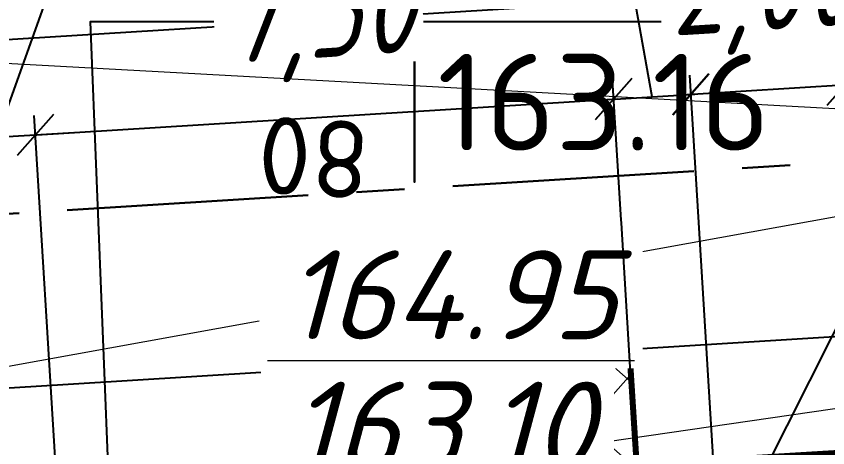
# Model space of a CAD drawing. Header units: metres. Extents: x 2302736 to 2305552, y 452304 to 453193.
# Drawn here: x 2305509.43 to 2305519.93, y 452727.08 to 452732.66 of the extents above; entities that cross this region are included whole.
import ezdxf
from ezdxf.enums import TextEntityAlignment as Align

# ---------------------------------------------------------------- set-up
doc = ezdxf.new("R2010")
doc.units = ezdxf.units.M
doc.linetypes.add('ACAD_ISO02W100', pattern=[15, 12, -3])
doc.linetypes.add('CENTER', pattern=[2, 1.25, -0.25, 0.25, -0.25])
for name, color, linetype in [('280_ПОР_Отметки и уклоноуказатели', 7, 'Continuous'), ('АД_серый', 250, 'Continuous'), ('ГП_здания', 7, 'Continuous'), ('ГП_ПЗМ', 7, 'Continuous'), ('ГП_Размеры проезд', 7, 'Continuous'), ('ГП_Размеры проезд @ 0.5', 7, 'Continuous'), ('ПЗМ_3_Отметки', 7, 'Continuous'), ('ПЗМ_3_Отметки @ 0.5', 7, 'Continuous'), ('Поверхность.Горизонтали', 7, 'Continuous')]:
    doc.layers.add(name, color=color, linetype=linetype)
for name, color, linetype, lineweight in [('ГП_АД том 3.2.6', 250, 'Continuous', 40), ('ГП_ВП', 1, 'Continuous', 40), ('ГП_Границы ЗУ', 1, 'Continuous', 50), ('ПД Борт 100.20.08', 32, 'Continuous', 30), ('ПД_Проект_Штрих_Тротуар', 24, 'Continuous', 9)]:
    doc.layers.add(name, color=color, linetype=linetype, lineweight=lineweight)
doc.styles.add('ASML', font='isocpeui.ttf')
doc.styles.add('Ck_rus', font='isocpeur.ttf', dxfattribs={"width": 0.8, "oblique": 15, "height": 2.5})
doc.styles.add('ISOCPEUR.ttf', font='isocpeur.ttf')
doc.styles.add('СПДС', font='isocpeur.ttf')
doc.dimstyles.new('Ck_Линейный р-р', dxfattribs={"dimscale": 0, "dimtxt": 2.5, "dimasz": 1, "dimexe": 0.5, "dimexo": 0.5, "dimtad": 1, "dimzin": 1, "dimtxsty": 'Ck_rus', "dimblk": 'OBLIQUE', "dimcen": 0, "dimdle": 0.1, "dimadec": 0, "dimazin": 0, "dimtfac": 1, "dimtofl": 0, "dimtmove": 1, "dimatfit": 3, "dimfxl": 1, "dimarcsym": 0})

# ---------------------------------------------------------------- blocks, each defined once
blk = doc.blocks.new('Здания')
at = {"layer": 'ПД_Проект_Штрих_Тротуар'}
h = blk.add_hatch(dxfattribs=at)
h.set_pattern_fill('ANSI37', color=256, scale=0.25)
h.set_pattern_definition([(45, (0, 0), (-0.5612660075668222, 0.5612660075668221), []), (134.9999999999999, (0, 0), (-0.5612660075668222, -0.5612660075668222), [])])
h.paths.add_polyline_path([(2305625.211504948, 452841.4360045039), (2305613.011454561, 452841.4360044432), (2305613.011454626, 452843.9338837968), (2305611.511454621, 452843.9333994549), (2305611.511454561, 452841.4360042937), (2305586.451454462, 452841.4360043529), (2305586.451454465, 452843.9253076997), (2305584.951454461, 452843.9248233564), (2305584.951455516, 452835.9960070027), (2305586.451454455, 452835.9960070996), (2305586.451454457, 452837.2708876251), (2305587.451454457, 452837.2708877602), (2305587.451454457, 452838.270887756), (2305586.451454458, 452838.2708876252), (2305586.451454461, 452840.4360043596), (2305593.511454605, 452840.4360076243), (2305600.516417372, 452840.4360042666), (2305600.516417374, 452839.1899784365), (2305601.916417376, 452839.1899784367), (2305601.916417375, 452840.4360043027), (2305625.211504949, 452840.4360167434)])
at = {"layer": 'ПД Борт 100.20.08'}
blk.add_lwpolyline([(2305586.451454462, 452841.4360043529), (2305611.511454561, 452841.4360043239), (2305611.511454621, 452843.9333994549), (2305613.011454626, 452843.9338837968), (2305613.011454561, 452841.4360044432), (2305625.211504952, 452841.4360043085), (2305625.211504949, 452835.3360168842), (2305621.111504972, 452835.3360168839), (2305621.111504876, 452840.4360173193), (2305620.111454568, 452840.4360042514), (2305620.111454568, 452835.336004393), (2305616.011454586, 452835.3360043929), (2305616.011454492, 452840.436004827), (2305614.011454514, 452840.4360043056), (2305614.01145451, 452835.5360044502), (2305604.511454366, 452835.5360046957)], dxfattribs=at)
blk = doc.blocks.new('АД')
at = {"layer": 'АД_серый', "linetype": 'CENTER', "lineweight": 30, "ltscale": 2.5, "flags": 128}
blk.add_lwpolyline([(1995.26234492613, 875.2940766784595), (1966.267105815001, 829.7810879899188, 0.1896926164627075), (1959.268046592362, 793.8353629193152), (1959.305810704827, 793.6308817198733, -0.1654066741466522), (1954.646088955458, 761.7694671985809), (1951.922949665691, 756.4490478917724, -0.0183402579277754), (1941.187570006121, 737.2451004058238), (1924.736119430978, 710.1951324736001, 0.0866428837180138), (1899.629324158188, 646.1420923793921), (1899.237535234541, 644.2163575865561, -0.1253966391086578), (1856.260610765312, 555.2929485348285), (1782.446658428292, 467.6030993611203, 0.0012207037070766), (1780.83982040314, 465.6878817977849, 0.0036621256731451), (1779.251774611883, 463.7570793791091, 0.0061035910621285), (1777.701764921192, 461.7956618569442, 0.0085451295599341), (1776.209911113139, 459.7897299173054, 0.0109867695719004), (1774.797577022109, 457.7271330528892, 0.0134285409003496), (1773.487650980707, 455.5981449015671, 0.0158704724162817), (1772.304703342262, 453.3962058108881, 0.018312593922019), (1771.274981811643, 451.1187336873263, 0.4548631310462952), (1792.97601143457, 408.0340383247821, 0.018312593922019), (1795.418973160908, 407.5056978035136, 0.0158704724162817), (1797.892455633264, 407.1454404856194, 0.0134285409003496), (1800.382908810861, 406.93063882977, 0.0109867695719004), (1802.880977187306, 406.8376453027013, 0.0085451295599341), (1805.380851036869, 406.8422788181924, 0.0061035915277898), (1807.879575979896, 406.9201401975588, 0.0036621256731451), (1810.376343396958, 407.0467888454441, 0.0012207037070766), (1812.871774808504, 407.1978147548507), (2016.570892478339, 419.8586702027241)], format="xyb", dxfattribs=at)
at = {"layer": 'АД_серый', "flags": 128}
blk.add_lwpolyline([(1857.981952347792, 553.8439891993767), (1784.168000011239, 466.1541400257847, 0.0012202524812892), (1782.568216434214, 464.2473446901422, 0.0036616665311158), (1781.001086072996, 462.3420142173418, 0.0061031240038574), (1779.48509913031, 460.4237219534115, 0.0085446536540985), (1778.039087079931, 458.479533259233, 0.0109862852841616), (1776.682545500807, 456.4985591502045, 0.0134280472993851), (1775.435857306234, 454.4725374599802, 0.0158699695020914), (1774.32038777601, 452.3964477086556, 0.0183120798319578), (1773.358421194833, 450.2691571250907, 0.4548631310462952), (1793.533597172703, 410.2138544050395, 0.0183120798319578), (1795.815552212298, 409.720472071087, 0.0158699695020914), (1798.147744123358, 409.3809108582209, 0.0134280472993851), (1800.517817666288, 409.1765906548825, 0.0109862852841616), (1802.917088506277, 409.0873555001453, 0.0085446536540985), (1805.340061843395, 409.0919090637471, 0.0061031240038574), (1807.783881784882, 409.1681043033604, 0.0036616665311158), (1810.247731484473, 409.2931100548594, 0.0012202527141199), (1812.732196107507, 409.4434812007238), (1820.458416329697, 409.9237020210712), (1830.392629855312, 411.2926072856062), (1860.334849134088, 413.1536566333379), (1870.362115127034, 413.0254509340156), (2016.431313777343, 422.1043366485973)], format="xyb", dxfattribs=at)
blk.add_lwpolyline([(1870.641272529028, 408.5341180421528), (2001.688385571353, 416.6793106874683), (2002.389656542335, 406.2026356888818), (2017.361838451121, 407.1332270093262)], dxfattribs=at)
blk = doc.blocks.new('ВП площадка 3')
at = {"layer": 'Поверхность.Горизонтали', "color": 5, "linetype": 'Continuous', "lineweight": 20, "elevation": 163.8000030517578, "flags": 128}
blk.add_lwpolyline([(-9.045813282486051, 24.97931127424818), (2.560044566635042, 24.75067357893568), (9.314538280013949, 24.61760167952161), (22.65210847044364, 23.89032201643567), (28.6347897448577, 23.56410436506849), (31.6106198229827, 22.14323644514661), (22.73855713987723, 22.49954442854505), (16.03502015257254, 21.28923253889661), (9.593697825912386, 20.12626867170911), (6.398835460189729, 19.66350011702161), (2.907662669662386, 19.1578085887013), (-3.091002186294645, 18.2889121043263), (-8.580549915786833, 17.49376134749036)], dxfattribs=at)
at = {"layer": 'Поверхность.Горизонтали', "color": 1, "linetype": 'Continuous', "lineweight": 20, "elevation": 163.6999969482422, "flags": 128}
blk.add_lwpolyline([(31.09164551878348, 19.9595664012013), (22.89153412962332, 20.03831701155286), (19.17601899290457, 19.50013952131849), (15.77584962034598, 19.00761632795911)], dxfattribs=at)
at = {"layer": 'Поверхность.Горизонтали', "color": 5, "linetype": 'Continuous', "lineweight": 15, "style": 'ISOCPEUR.ttf'}
blk.add_text('80', height=1, rotation=176.8788271243139, dxfattribs=at).set_placement((15.91131253214553, 23.25640291866148, 163.8000030517578), align=Align.MIDDLE_CENTER)
blk = doc.blocks.new('BD_Cart_Mark')
at = {"color": 1, "linetype": 'ByBlock', "lineweight": -2, "transparency": 33554687, "style": 'СПДС'}
for tag, p in [('G_C_H_001', (-4.833333333333333, 0.8333333333333335)), ('G_C_H2_001', (-4.833333333333333, -3.333333333333333))]:
    blk.add_attdef(tag, p, '', height=2.5, dxfattribs=at)
at = {"color": 26, "linetype": 'ByBlock', "lineweight": -2, "transparency": 33554687, "style": 'СПДС'}
blk.add_attdef('G_C_Red_001', (0.5833333333333334, 0.8333333333333335), '', height=2.5, dxfattribs=at)
at = {"color": 176, "linetype": 'ByBlock', "lineweight": -2, "transparency": 33554687, "style": 'СПДС'}
blk.add_attdef('G_C_Black_001', (0.5833333333333334, -3.333333333333333), '', height=2.5, dxfattribs=at)
at = {"color": 214, "linetype": 'ByBlock', "lineweight": -2, "transparency": 33554687, "style": 'СПДС'}
blk.add_attdef('G_C_Dop_001', (0.5833333333333334, -7.5), '', height=2.5, dxfattribs=at)
blk = doc.blocks.new('ПЗМ площадка 3')
at = {"layer": 'ПЗМ_3_Отметки', "flags": 128}
for points in [[(4.903893279843032, 113.4795216067578), (-0.2961067203432321, 113.4795216067578), (-0.2961067203432321, 115.5545216067694), (-0.2961067203432321, 111.4045216067461), (-0.2961067203432321, 113.4795216067578), (-4.496106720529496, 113.4795216067578), (-11.54823282826692, 99.47533550643129)], [(-9.653005932457745, 108.2052933911909), (-14.60300593264401, 108.2052933911909), (-14.60300593264401, 110.2802933912025), (-14.60300593264401, 106.1302933911793), (-14.60300593264401, 108.2052933911909), (-18.80300593283027, 108.2052933911909), (-18.55847974307835, 102.0453340243548)]]:
    blk.add_lwpolyline(points, dxfattribs=at)
at = {"layer": 'ПЗМ_3_Отметки @ 0.5'}
ref = blk.add_blockref('BD_Cart_Mark', (-14.60300593264401, 108.2052933911909), dxfattribs=dict(at, xscale=0.5, yscale=0.5, zscale=0.5))
ref.add_attrib('G_C_Red_001', '164.91', (-14.31133926613256, 108.621960057877), dxfattribs={"layer": '0', "color": 26, "linetype": 'ByBlock', "lineweight": -2, "transparency": 33554687, "height": 1.25, "style": 'СПДС'})
ref.add_attrib('G_C_Black_001', '163.16', (-14.31133926613256, 106.5386267245048), dxfattribs={"layer": '0', "color": 176, "linetype": 'ByBlock', "lineweight": -2, "transparency": 33554687, "height": 1.25, "style": 'СПДС'})
ref.add_attrib('G_C_H_001', '+1.75', (-18.51967259915545, 108.621960057877), dxfattribs={"layer": '0', "color": 5, "linetype": 'ByBlock', "lineweight": -2, "transparency": 33554687, "height": 1.25, "style": 'СПДС'})
blk = doc.blocks.new('_Oblique')
at = {"color": 0, "linetype": 'ByBlock', "lineweight": -2}
blk.add_line((-0.5, -0.5), (0.5, 0.5), dxfattribs=at)
blk = doc.blocks.new('*D231')
at = {"layer": 'ГП_Размеры проезд', "color": 0, "lineweight": -2, "transparency": 16777216}
for p, q in [((2305510.076989601, 452733.6029381751), (2305513.455474254, 452733.8118316688)), ((2305509.175726691, 452731.0961565892), (2305510.076989601, 452733.6029381751)), ((2305509.185193614, 452722.8409828105), (2305508.661251546, 452731.3148237396)), ((2305510.183287566, 452722.9026954877), (2305509.659345498, 452731.3765364168)), ((2305508.676679716, 452731.0653002507), (2305509.674773667, 452731.1270129278)), ((2305509.674773667, 452731.1270129278), (2305510.173820645, 452731.1578692665)), ((2305508.676679716, 452731.0653002507), (2305508.177632737, 452731.034443912))]:
    blk.add_line(p, q, dxfattribs=at)
at = {"layer": 'ГП_Размеры проезд', "color": 0, "lineweight": -2, "transparency": 16777216, "xscale": 0.5, "yscale": 0.5, "zscale": 0.5}
for p, rotation in [((2305508.676679716, 452731.0653002507), 3.538124184096682), ((2305509.674773667, 452731.1270129278), 183.5381241840966)]:
    blk.add_blockref('_Oblique', p, dxfattribs=dict(at, rotation=rotation))
at = {"layer": 'ГП_Размеры проезд', "color": 0, "lineweight": 30, "transparency": 16777216, "insert": (2305511.68909108, 452734.9550023672), "char_height": 1.25, "attachment_point": 5, "rotation": 3.5381241840966577, "style": 'Ck_rus', "bg_fill": 3, "box_fill_scale": 1.1, "bg_fill_color": 9, "bg_fill_true_color": 13158600, "bg_fill_transparency": 0}
blk.add_mtext('1,00', dxfattribs=at)
blk = doc.blocks.new('*D232')
at = {"layer": 'ГП_Размеры проезд', "color": 0, "lineweight": -2, "transparency": 16777216}
for p, q in [((2305517.657649915, 452723.5489836022), (2305517.145050012, 452731.839381671)), ((2305509.624868768, 452731.1239272806), (2305517.210382886, 452731.5929438175)), ((2305510.171945191, 452723.0861383355), (2305509.65934529, 452731.3765364044))]:
    blk.add_line(p, q, dxfattribs=at)
at = {"layer": 'ГП_Размеры проезд', "color": 0, "lineweight": -2, "transparency": 16777216, "xscale": 0.5, "yscale": 0.5, "zscale": 0.5}
for p, rotation in [((2305517.160478188, 452731.5898581823), 3.538125578377353), ((2305509.674773465, 452731.1270129157), 183.5381255783774)]:
    blk.add_blockref('_Oblique', p, dxfattribs=dict(at, rotation=rotation))
at = {"layer": 'ГП_Размеры проезд', "color": 0, "lineweight": 30, "transparency": 16777216, "insert": (2305513.340484949, 452732.6060529924), "char_height": 1.25, "attachment_point": 5, "rotation": 3.538125578377356, "style": 'Ck_rus', "bg_fill": 3, "box_fill_scale": 1.1, "bg_fill_color": 9, "bg_fill_true_color": 13158600, "bg_fill_transparency": 0}
blk.add_mtext('7,50', dxfattribs=at)
blk = doc.blocks.new('*D234')
at = {"layer": 'ГП_Размеры проезд', "color": 0, "lineweight": -2, "transparency": 16777216}
for p, q in [((2305517.228119851, 452734.0079530513), (2305513.849635202, 452733.7990594783)), ((2305517.659525174, 452731.6207145332), (2305517.228119851, 452734.0079530513)), ((2305517.673876616, 452723.2865453829), (2305517.145050021, 452731.8393816715)), ((2305518.671970573, 452723.3482580839), (2305518.143143978, 452731.9010943725)), ((2305517.110573499, 452731.5867725478), (2305518.208476851, 452731.6546565188))]:
    blk.add_line(p, q, dxfattribs=at)
at = {"layer": 'ГП_Размеры проезд', "color": 0, "lineweight": -2, "transparency": 16777216, "xscale": 0.5, "yscale": 0.5, "zscale": 0.5}
for p, rotation in [((2305517.160478196, 452731.5898581828), 183.538125529104), ((2305518.158572153, 452731.6515708839), 3.538125529103997)]:
    blk.add_blockref('_Oblique', p, dxfattribs=dict(at, rotation=rotation))
at = {"layer": 'ГП_Размеры проезд', "color": 0, "lineweight": 30, "transparency": 16777216, "insert": (2305515.461736651, 452735.1511237083), "char_height": 1.25, "attachment_point": 5, "rotation": 3.538125529104001, "style": 'Ck_rus', "bg_fill": 3, "box_fill_scale": 1.1, "bg_fill_color": 9, "bg_fill_true_color": 13158600, "bg_fill_transparency": 0}
blk.add_mtext('1,00', dxfattribs=at)
blk = doc.blocks.new('*D233')
at = {"layer": 'ГП_Размеры проезд', "color": 0, "lineweight": -2, "transparency": 16777216}
for p, q in [((2305520.652451605, 452723.7257145432), (2305520.139331727, 452732.0245198032)), ((2305518.656263689, 452723.602289102), (2305518.14314381, 452731.901094362)), ((2305518.108667293, 452731.6484852376), (2305520.204664604, 452731.7780819507))]:
    blk.add_line(p, q, dxfattribs=at)
at = {"layer": 'ГП_Размеры проезд', "color": 0, "lineweight": -2, "transparency": 16777216, "xscale": 0.5, "yscale": 0.5, "zscale": 0.5}
for p, rotation in [((2305520.154759907, 452731.7749963148), 3.538126645076248), ((2305518.158571991, 452731.6515708736), 183.5381266450762)]:
    blk.add_blockref('_Oblique', p, dxfattribs=dict(at, rotation=rotation))
at = {"layer": 'ГП_Размеры проезд', "color": 0, "lineweight": 30, "transparency": 16777216, "insert": (2305519.079525048, 452732.9609010361), "char_height": 1.25, "attachment_point": 5, "rotation": 3.5381266450762507, "style": 'Ck_rus', "bg_fill": 3, "box_fill_scale": 1.1, "bg_fill_color": 9, "bg_fill_true_color": 13158600, "bg_fill_transparency": 0}
blk.add_mtext('2,00', dxfattribs=at)
blk = doc.blocks.new('*D235')
at = {"layer": 'ГП_Размеры проезд', "color": 0, "lineweight": -2, "transparency": 16777216}
for p, q in [((2305520.966079429, 452734.3974998828), (2305517.587594785, 452734.1886062485)), ((2305520.653806897, 452731.805852675), (2305520.966079429, 452734.3974998828)), ((2305521.667838223, 452723.5077491102), (2305521.137425696, 452732.086232523)), ((2305520.669744265, 452723.4460363912), (2305520.139331739, 452732.0245198038)), ((2305520.104855221, 452731.7719106796), (2305521.202758573, 452731.8397946705))]:
    blk.add_line(p, q, dxfattribs=at)
at = {"layer": 'ГП_Размеры проезд', "color": 0, "lineweight": -2, "transparency": 16777216, "xscale": 0.5, "yscale": 0.5, "zscale": 0.5}
for p, rotation in [((2305521.152853875, 452731.8367090345), 3.538126567657311), ((2305520.154759919, 452731.7749963155), 183.5381265676573)]:
    blk.add_blockref('_Oblique', p, dxfattribs=dict(at, rotation=rotation))
at = {"layer": 'ГП_Размеры проезд', "color": 0, "lineweight": 30, "transparency": 16777216, "insert": (2305519.199696209, 452735.5406705077), "char_height": 1.25, "attachment_point": 5, "rotation": 3.5381265676573115, "style": 'Ck_rus', "bg_fill": 3, "box_fill_scale": 1.1, "bg_fill_color": 9, "bg_fill_true_color": 13158600, "bg_fill_transparency": 0}
blk.add_mtext('1,00', dxfattribs=at)

msp = doc.modelspace()

# ---------------------------------------------------------------- linework, layer by layer
at = {"layer": 'ГП_Границы ЗУ', "color": 1, "linetype": 'ACAD_ISO02W100', "lineweight": 80, "elevation": 163.0414670277387}
msp.add_lwpolyline([(2305485.815784339, 452724.8999808338), (2305489.446648795, 452725.1244806084), (2305489.354290029, 452726.610430678), (2305490.851080086, 452726.7034631996), (2305490.944132554, 452725.2063522356), (2305515.956025886, 452726.7635686899), (2305515.863617623, 452728.2581097083), (2305517.360728669, 452728.3511621809), (2305517.45316682, 452726.8561377446), (2305530.628057889, 452727.6707485699), (2305531.260688367, 452717.4076353452), (2305520.980010254, 452716.8228325075), (2305518.043991495, 452716.6927809464), (2305507.003135911, 452716.2933272133), (2305505.007903222, 452716.1940116694), (2305501.026424098, 452715.8500434047), (2305489.072725912, 452714.9679163312, -0.4065985697340201), (2305486.805220397, 452716.8456582352)], format="xyb", close=True, dxfattribs=at)

# ---------------------------------------------------------------- block references
at = {"layer": 'ГП_АД том 3.2.6'}
msp.add_blockref('АД', (2303531.789938448, 452312.6736356309), dxfattribs=at)
at = {"layer": 'ГП_ВП'}
msp.add_blockref('ВП площадка 3', (2305497.369027871, 452707.5786093076), dxfattribs=at)
at = {"layer": 'ГП_здания', "rotation": 3.538125578379933}
msp.add_blockref('Здания', (32245.17468351917, -141538.0497033897), dxfattribs=at)
at = {"layer": 'ГП_ПЗМ', "color": 4}
msp.add_blockref('ПЗМ площадка 3', (2305529.186537633, 452624.3865204957), dxfattribs=at)

# ---------------------------------------------------------------- next in the draw order: texts
at = {"layer": '280_ПОР_Отметки и уклоноуказатели', "color": 1, "linetype": 'Continuous', "lineweight": 20, "insert": (2305515.055443025, 452729.057877867, 164.9497451169126), "char_height": 1.149999999999999, "width": 4.209557575757575, "attachment_point": 5, "style": 'ASML', "bg_fill": 3, "box_fill_scale": 1.326086956521739, "bg_fill_color": 9, "bg_fill_true_color": 13158600, "bg_fill_transparency": 0}
msp.add_mtext('164.95', dxfattribs=at)

# ---------------------------------------------------------------- next in the draw order: texts
at = {"layer": '280_ПОР_Отметки и уклоноуказатели', "color": 7, "linetype": 'Continuous', "lineweight": 20, "insert": (2305512.971503631, 452727.932877867, 164.9497451169126), "char_height": 1.149999999999999, "width": 3.815351515151514, "attachment_point": 1, "style": 'ASML', "bg_fill": 3, "box_fill_scale": 1.326086956521739, "bg_fill_color": 9, "bg_fill_true_color": 13158600, "bg_fill_transparency": 0}
msp.add_mtext('163.10', dxfattribs=at)

# ---------------------------------------------------------------- next in the draw order: linework, layer by layer
at = {"layer": '280_ПОР_Отметки и уклоноуказатели', "color": 7, "linetype": 'Continuous', "lineweight": 20}
msp.add_line((2305512.680443025, 452728.207877867, 164.9497451169126), (2305517.430443025, 452728.207877867, 164.9497451169126), dxfattribs=at)

# ---------------------------------------------------------------- next in the draw order: dimensions: what is measured, and where the dimension line sits
at = {"layer": 'ГП_Размеры проезд @ 0.5', "lineweight": 30}
dim = msp.add_linear_dim(base=(2305509.674773667, 452731.1270129278), p1=(2305509.200621784, 452722.5914593215), p2=(2305510.198715735, 452722.6531719986), angle=3.5381241857431784, dimstyle='Ck_Линейный р-р', override={"dimscale": 0.5, "dimgap": 1, "dimtix": 0, "dimtofl": 0, "dimtmove": 1, "dimatfit": 3, "dimtfill": 1}, dxfattribs=at)
dim.commit()
dim.dimension.update_dxf_attribs({"geometry": '*D231', "text_midpoint": (2305510.576036578, 452733.6337945137), "dimtype": 161})

# ---------------------------------------------------------------- next in the draw order: dimensions: what is measured, and where the dimension line sits
dim = msp.add_aligned_dim(p1=(2305510.187373367, 452722.8366148468), p2=(2305517.67307809, 452723.2994601134), distance=8.306230119622168, dimstyle='Ck_Линейный р-р', override={"dimscale": 0.5, "dimgap": 1, "dimtix": 0, "dimtofl": 0, "dimtmove": 1, "dimatfit": 3, "dimtfill": 1}, dxfattribs=at)
dim.commit()
dim.dimension.update_dxf_attribs({"geometry": '*D232', "text_midpoint": (2305513.340484949, 452732.6060529924)})

# ---------------------------------------------------------------- next in the draw order: dimensions: what is measured, and where the dimension line sits
dim = msp.add_linear_dim(base=(2305518.158572153, 452731.6515708839), p1=(2305517.689304791, 452723.0370218942), p2=(2305518.687398748, 452723.0987345951), angle=3.538125525775296, dimstyle='Ck_Линейный р-р', override={"dimscale": 0.5, "dimgap": 1, "dimtix": 0, "dimtofl": 0, "dimtmove": 1, "dimatfit": 3, "dimtfill": 1}, dxfattribs=at)
dim.commit()
dim.dimension.update_dxf_attribs({"geometry": '*D234', "text_midpoint": (2305516.729072873, 452733.9770967009), "dimtype": 161})

# ---------------------------------------------------------------- next in the draw order: dimensions: what is measured, and where the dimension line sits
dim = msp.add_linear_dim(base=(2305520.154759907, 452731.7749963148), p1=(2305518.671691869, 452723.3527656136), p2=(2305520.667879784, 452723.4761910547), angle=3.5381266458995055, dimstyle='Ck_Линейный р-р', override={"dimscale": 0.5, "dimgap": 1, "dimtix": 0, "dimtofl": 0, "dimtmove": 1, "dimatfit": 3, "dimtfill": 1}, dxfattribs=at)
dim.commit()
dim.dimension.update_dxf_attribs({"geometry": '*D233', "text_midpoint": (2305519.156665948, 452731.7132835941), "dimtype": 161})

# ---------------------------------------------------------------- next in the draw order: dimensions: what is measured, and where the dimension line sits
dim = msp.add_linear_dim(base=(2305521.152853875, 452731.8367090345), p1=(2305520.685172445, 452723.1965129026), p2=(2305521.683266402, 452723.2582256218), angle=3.53812656765731, dimstyle='Ck_Линейный р-р', override={"dimscale": 0.5, "dimgap": 1, "dimtix": 0, "dimtofl": 0, "dimtmove": 1, "dimatfit": 3, "dimtfill": 1}, dxfattribs=at)
dim.commit()
dim.dimension.update_dxf_attribs({"geometry": '*D235', "text_midpoint": (2305520.467032453, 452734.3666435234), "dimtype": 161})

doc.saveas('drawing.dxf')
